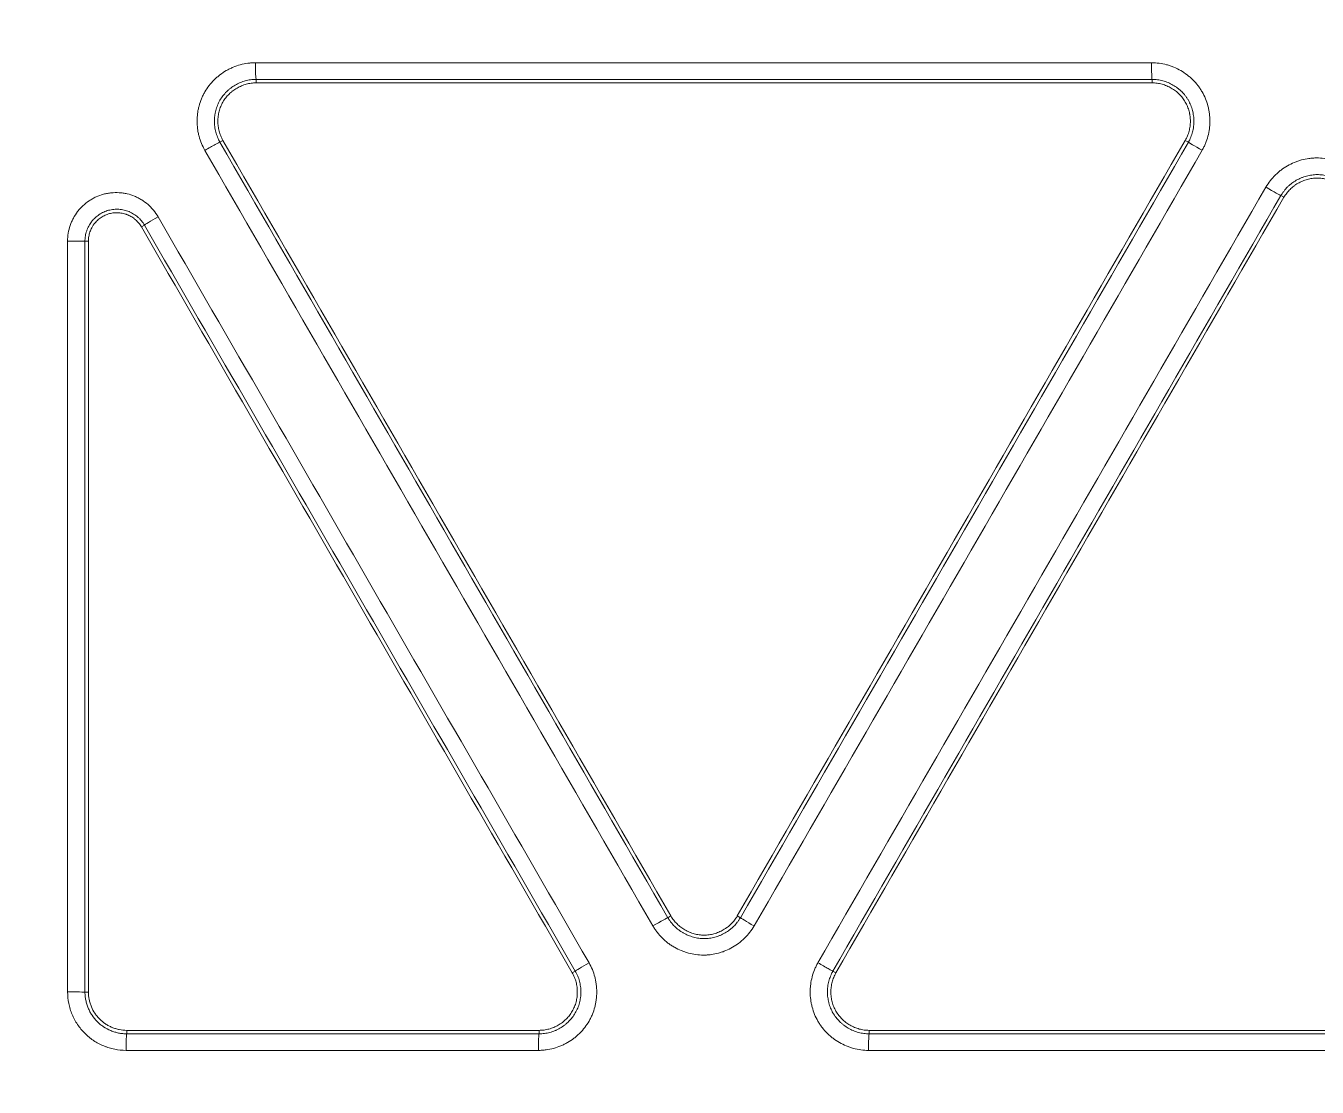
# Model space of a CAD drawing. Header units: inches. Extents: x 405346 to 489838, y -25612 to 14934.
# Drawn here: x 466997.43 to 467034.29, y 4412.35 to 4442.66 of the extents above; entities that cross this region are included whole.
import ezdxf

# ---------------------------------------------------------------- set-up
doc = ezdxf.new("R2010")
doc.units = ezdxf.units.IN
doc.header["$LTSCALE"] = 200
doc.header["$MEASUREMENT"] = 0
doc.layers.add('SS-EQ', color=2, linetype='Continuous', lineweight=20)

# ---------------------------------------------------------------- blocks, each defined once
blk = doc.blocks.new('4way무풍')
at = {"layer": 'SS-EQ'}
for p, q in [((-240.266, 119.706), (-240.266, 119.607)), ((-214.692, 119.607), (-214.691, 119.706)), ((-241.214, 117.965), (-241.3, 117.915)), ((-213.657, 117.915), (-213.744, 117.965)), ((-210.928, 116.34), (-211.014, 116.389)), ((-243.454, 115.544), (-243.541, 115.494)), ((-245.053, 115.089), (-245.152, 115.089)), ((-228.513, 95.767), (-228.427, 95.817)), ((-226.531, 95.817), (-226.444, 95.766)), ((-231.242, 94.191), (-231.155, 94.241)), ((-223.802, 94.241), (-223.716, 94.191)), ((-245.152, 93.644), (-245.053, 93.644)), ((-243.958, 92.55), (-243.958, 92.45)), ((-232.19, 92.45), (-232.19, 92.55)), ((-222.768, 92.55), (-222.768, 92.45))]:
    blk.add_line(p, q, dxfattribs=at)
for centre, major_axis, ratio, start_param, end_param in [((-240.265, 120.18), (0, 0.474), 0.043157, 1.566978, 3.10659), ((-214.691, 120.18), (0, 0.474), 0.035821, 1.565526, 3.106698), ((-241.71, 117.678), (0.41, 0.237), 0.025045, 0.034918, 1.606863), ((-213.247, 117.678), (0.41, -0.237), 0.013298, 3.176502, 4.678934), ((-211.424, 116.626), (-0.41, 0.237), 0.013056, 1.537653, 3.106683), ((-243.044, 115.78), (0.41, 0.237), 0.025188, 1.607387, 3.106675), ((-245.625, 115.089), (-0.474, 0), 0.003366, 3.176503, 4.757566), ((-228.922, 95.53), (0.41, 0.237), 0.023386, 0.034916, 1.604522), ((-226.034, 95.53), (-0.41, 0.237), 0.017024, 0.034912, 1.534319), ((-230.745, 94.478), (-0.41, -0.237), 0.023568, 4.746655, 6.248269), ((-224.211, 94.478), (0.41, -0.237), 0.016767, 4.676281, 6.248274), ((-245.625, 93.644), (-0.474, 0), 0.002655, 3.176439, 4.758452), ((-243.958, 91.976), (0, 0.474), 0.045557, 0.034943, 1.568125), ((-232.189, 91.976), (0, 0.474), 0.041962, 0.034937, 1.567673), ((-222.767, 91.976), (0, 0.474), 0.039364, 0.034934, 1.56729)]:
    blk.add_ellipse(centre, major_axis=major_axis, ratio=ratio, start_param=start_param, end_param=end_param, dxfattribs=at)
for points, knots in [([(-346.359, 0), (-346.359, 27.812), (-346.359, 55.623), (-346.359, 97.341), (-346.359, 111.247), (-346.359, 139.059), (-346.359, 152.964), (-346.359, 180.776), (-346.359, 194.682), (-346.359, 222.494), (-346.359, 236.4), (-346.358, 257.259), (-346.358, 264.212), (-346.359, 272.903), (-346.359, 274.641), (-346.359, 277.248), (-346.359, 278.117), (-346.358, 279.856), (-346.358, 280.725), (-346.358, 282.028), (-346.358, 282.463), (-346.358, 283.332), (-346.359, 283.767), (-346.359, 284.419), (-346.359, 284.636), (-346.359, 285.07), (-346.358, 285.288), (-346.355, 285.722), (-346.353, 285.939), (-346.345, 286.374), (-346.34, 286.591), (-346.322, 287.243), (-346.305, 287.677), (-346.262, 288.546), (-346.235, 288.98), (-346.174, 289.848), (-346.138, 290.283), (-346.078, 290.934), (-346.057, 291.151), (-346.012, 291.584), (-345.894, 292.666), (-345.748, 293.74), (-345.479, 295.449), (-345.327, 296.299), (-344.817, 298.834), (-344.407, 300.504), (-343.687, 302.982), (-343.172, 304.624), (-342.294, 307.059), (-341.638, 308.662), (-341.119, 309.858), (-340.941, 310.255), (-340.713, 310.75), (-340.668, 310.849), (-340.576, 311.047), (-340.437, 311.342), (-339.919, 312.422), (-339.029, 314.158), (-338.177, 315.659), (-336.854, 317.88), (-335.912, 319.32), (-334.41, 321.417), (-333.378, 322.795), (-331.741, 324.8), (-330.589, 326.095), (-329.702, 327.05), (-329.403, 327.366), (-329.023, 327.757), (-328.947, 327.835), (-328.795, 327.991), (-328.566, 328.224), (-327.719, 329.07), (-326.303, 330.411), (-324.35, 332.11), (-322.332, 333.721), (-320.944, 334.737), (-319.535, 335.723), (-318.819, 336.202), (-317.367, 337.129), (-315.893, 338.027), (-314.376, 338.866), (-313.222, 339.472), (-312.835, 339.671), (-312.249, 339.962), (-312.054, 340.059), (-311.662, 340.249), (-309.896, 341.094), (-308.103, 341.848), (-305.68, 342.749), (-304.055, 343.315), (-302.408, 343.812), (-299.923, 344.505), (-298.245, 344.898), (-295.697, 345.381), (-294.842, 345.525), (-293.766, 345.682), (-293.551, 345.712), (-293.119, 345.77), (-292.903, 345.798), (-292.254, 345.879), (-291.821, 345.928), (-290.523, 346.062), (-289.657, 346.132), (-288.357, 346.21), (-287.924, 346.231), (-287.057, 346.265), (-286.624, 346.277), (-285.974, 346.288), (-285.757, 346.29), (-285.323, 346.293), (-285.107, 346.293), (-284.673, 346.294), (-284.456, 346.293), (-284.023, 346.293), (-283.806, 346.293), (-283.155, 346.292), (-282.722, 346.292), (-281.855, 346.292), (-281.421, 346.292), (-280.12, 346.293), (-279.253, 346.293), (-277.519, 346.294), (-276.652, 346.294), (-274.05, 346.294), (-272.316, 346.294), (-267.113, 346.293), (-263.645, 346.293), (-256.707, 346.293), (-253.239, 346.293), (-242.833, 346.293), (-235.896, 346.294), (-222.022, 346.294), (-215.084, 346.294), (-194.273, 346.294), (-180.398, 346.294), (-152.65, 346.294), (-138.775, 346.294), (-111.027, 346.294), (-97.152, 346.294), (-69.403, 346.294), (-55.529, 346.294), (-34.718, 346.294), (-27.78, 346.294), (-13.906, 346.294), (-6.969, 346.294), (-0.032, 346.294)], [0, 0, 0, 0, 0.125, 0.125, 0.1875, 0.1875, 0.25, 0.25, 0.3125, 0.3125, 0.375, 0.375, 0.40625, 0.40625, 0.414063, 0.414063, 0.417969, 0.417969, 0.421875, 0.421875, 0.423828, 0.423828, 0.425781, 0.425781, 0.426758, 0.426758, 0.427734, 0.427734, 0.428711, 0.428711, 0.429688, 0.429688, 0.431641, 0.431641, 0.433594, 0.433594, 0.435547, 0.435547, 0.436523, 0.436523, 0.4375, 0.441406, 0.441406, 0.445313, 0.445313, 0.453125, 0.453125, 0.457031, 0.460938, 0.464844, 0.464844, 0.466797, 0.466797, 0.467285, 0.467285, 0.467773, 0.46875, 0.472656, 0.476563, 0.476563, 0.484375, 0.484375, 0.488281, 0.492188, 0.496094, 0.496094, 0.498047, 0.498047, 0.498535, 0.498535, 0.499023, 0.5, 0.503906, 0.507813, 0.511719, 0.515625, 0.515625, 0.519531, 0.519531, 0.523438, 0.527344, 0.527344, 0.529297, 0.529297, 0.530273, 0.530273, 0.53125, 0.539063, 0.539063, 0.542969, 0.546875, 0.546875, 0.554688, 0.554688, 0.558594, 0.558594, 0.55957, 0.55957, 0.560547, 0.560547, 0.5625, 0.5625, 0.566406, 0.566406, 0.568359, 0.568359, 0.570313, 0.570313, 0.571289, 0.571289, 0.572266, 0.572266, 0.573242, 0.573242, 0.574219, 0.574219, 0.576172, 0.576172, 0.578125, 0.578125, 0.582031, 0.582031, 0.585938, 0.585938, 0.59375, 0.59375, 0.609375, 0.609375, 0.625, 0.625, 0.65625, 0.65625, 0.6875, 0.6875, 0.75, 0.75, 0.8125, 0.8125, 0.875, 0.875, 0.9375, 0.9375, 0.96875, 0.96875, 1, 1, 1, 1]), ([(-0.032, 345.099), (-6.961, 345.099), (-13.891, 345.099), (-27.749, 345.099), (-34.679, 345.098), (-55.467, 345.098), (-69.326, 345.098), (-97.044, 345.097), (-110.903, 345.097), (-138.621, 345.096), (-152.479, 345.095), (-180.197, 345.093), (-194.056, 345.092), (-214.845, 345.089), (-221.774, 345.088), (-235.633, 345.086), (-242.562, 345.085), (-256.421, 345.082), (-263.351, 345.08), (-272.012, 345.079), (-273.745, 345.079), (-276.343, 345.078), (-277.21, 345.078), (-278.942, 345.077), (-279.808, 345.077), (-281.107, 345.076), (-281.54, 345.076), (-282.407, 345.076), (-282.84, 345.076), (-283.706, 345.075), (-284.139, 345.075), (-284.789, 345.074), (-285.005, 345.073), (-285.438, 345.071), (-285.655, 345.069), (-286.304, 345.059), (-286.737, 345.048), (-287.602, 345.017), (-288.034, 344.996), (-289.33, 344.921), (-290.194, 344.852), (-291.488, 344.721), (-291.92, 344.673), (-292.566, 344.593), (-292.782, 344.565), (-293.212, 344.507), (-294.286, 344.357), (-295.351, 344.179), (-297.891, 343.698), (-299.563, 343.307), (-302.038, 342.614), (-303.678, 342.117), (-305.297, 341.55), (-307.709, 340.648), (-309.296, 339.975), (-311.056, 339.137), (-311.349, 338.996), (-311.641, 338.852), (-311.836, 338.756), (-311.933, 338.707), (-312.418, 338.463), (-312.803, 338.264), (-313.95, 337.656), (-314.704, 337.235), (-316.19, 336.364), (-316.921, 335.913), (-318.363, 334.982), (-319.073, 334.501), (-320.472, 333.511), (-321.848, 332.49), (-323.849, 330.871), (-325.784, 329.163), (-327.03, 327.964), (-327.795, 327.195), (-327.947, 327.04), (-328.25, 326.729), (-328.401, 326.572), (-328.849, 326.101), (-329.144, 325.784), (-330.019, 324.826), (-331.153, 323.527), (-332.763, 321.515), (-333.776, 320.132), (-334.759, 318.728), (-335.235, 318.015), (-336.157, 316.57), (-336.603, 315.837), (-337.465, 314.349), (-338.296, 312.841), (-339.065, 311.29), (-339.481, 310.406), (-339.527, 310.307), (-339.618, 310.11), (-339.754, 309.814), (-340.065, 309.122), (-340.322, 308.526), (-340.821, 307.33), (-341.451, 305.726), (-342.288, 303.29), (-342.776, 301.647), (-343.454, 299.168), (-343.836, 297.496), (-344.302, 294.959), (-344.439, 294.108), (-344.619, 292.825), (-344.701, 292.181), (-344.786, 291.427), (-344.82, 291.103), (-344.842, 290.887), (-344.852, 290.779), (-344.946, 289.806), (-345.01, 288.941), (-345.078, 287.644), (-345.096, 287.211), (-345.116, 286.563), (-345.122, 286.346), (-345.13, 285.914), (-345.133, 285.698), (-345.138, 285.265), (-345.139, 285.049), (-345.14, 284.616), (-345.14, 284.4), (-345.141, 283.751), (-345.141, 283.319), (-345.141, 282.67), (-345.141, 282.453), (-345.141, 282.021), (-345.141, 281.805), (-345.142, 281.156), (-345.142, 280.723), (-345.142, 279.426), (-345.143, 278.561), (-345.144, 276.83), (-345.144, 275.965), (-345.145, 273.37), (-345.145, 271.64), (-345.146, 262.989), (-345.147, 256.068), (-345.152, 235.306), (-345.154, 221.464), (-345.157, 193.781), (-345.158, 179.94), (-345.16, 152.257), (-345.161, 138.415), (-345.162, 110.732), (-345.163, 69.207), (-345.164, 27.683), (-345.164, 0)], [0, 0, 0, 0, 0.03125, 0.03125, 0.0625, 0.0625, 0.125, 0.125, 0.1875, 0.1875, 0.25, 0.25, 0.3125, 0.3125, 0.34375, 0.34375, 0.375, 0.375, 0.40625, 0.40625, 0.414063, 0.414063, 0.417969, 0.417969, 0.421875, 0.421875, 0.423828, 0.423828, 0.425781, 0.425781, 0.427734, 0.427734, 0.428711, 0.428711, 0.429688, 0.429688, 0.431641, 0.431641, 0.433594, 0.433594, 0.4375, 0.4375, 0.439453, 0.439453, 0.44043, 0.44043, 0.441406, 0.445313, 0.445313, 0.453125, 0.453125, 0.457031, 0.460938, 0.460938, 0.46875, 0.46875, 0.469727, 0.470215, 0.470215, 0.470703, 0.470703, 0.472656, 0.472656, 0.476563, 0.476563, 0.480469, 0.480469, 0.484375, 0.484375, 0.488281, 0.492188, 0.496094, 0.5, 0.5, 0.500977, 0.500977, 0.501953, 0.501953, 0.503906, 0.503906, 0.507813, 0.511719, 0.515625, 0.515625, 0.519531, 0.519531, 0.523438, 0.523438, 0.527344, 0.53125, 0.53125, 0.531738, 0.531738, 0.532227, 0.533203, 0.535156, 0.535156, 0.539063, 0.542969, 0.546875, 0.546875, 0.554688, 0.554688, 0.558594, 0.558594, 0.560547, 0.561523, 0.562012, 0.562012, 0.5625, 0.5625, 0.566406, 0.566406, 0.568359, 0.568359, 0.569336, 0.569336, 0.570313, 0.570313, 0.571289, 0.571289, 0.572266, 0.572266, 0.574219, 0.574219, 0.575195, 0.575195, 0.576172, 0.576172, 0.578125, 0.578125, 0.582031, 0.582031, 0.585938, 0.585938, 0.59375, 0.59375, 0.625, 0.625, 0.6875, 0.6875, 0.75, 0.75, 0.8125, 0.8125, 0.875, 1, 1, 1, 1]), ([(-241.731, 117.68), (-241.767, 117.744), (-241.799, 117.809), (-241.854, 117.943), (-241.877, 118.012), (-241.905, 118.117), (-241.913, 118.153), (-241.924, 118.207), (-241.927, 118.225), (-241.933, 118.261), (-241.935, 118.279), (-241.947, 118.369), (-241.956, 118.514), (-241.947, 118.659), (-241.935, 118.75), (-241.933, 118.768), (-241.927, 118.804), (-241.924, 118.822), (-241.913, 118.876), (-241.905, 118.911), (-241.877, 119.016), (-241.854, 119.085), (-241.813, 119.185), (-241.798, 119.218), (-241.766, 119.284), (-241.749, 119.316), (-241.694, 119.411), (-241.613, 119.532), (-241.517, 119.64), (-241.452, 119.705), (-241.439, 119.717), (-241.412, 119.742), (-241.398, 119.754), (-241.357, 119.79), (-241.329, 119.813), (-241.242, 119.879), (-241.182, 119.92), (-241.088, 119.974), (-241.04, 120), (-240.99, 120.023), (-240.957, 120.038), (-240.94, 120.046), (-240.856, 120.081), (-240.719, 120.128), (-240.577, 120.157), (-240.469, 120.172), (-240.432, 120.176), (-240.359, 120.181), (-240.323, 120.182), (-240.286, 120.182)], [0, 0, 0, 0, 0.0625, 0.0625, 0.125, 0.125, 0.15625, 0.15625, 0.171875, 0.171875, 0.1875, 0.1875, 0.25, 0.3125, 0.3125, 0.328125, 0.328125, 0.34375, 0.34375, 0.375, 0.375, 0.4375, 0.4375, 0.46875, 0.46875, 0.5, 0.5, 0.5625, 0.625, 0.625, 0.640625, 0.640625, 0.65625, 0.65625, 0.6875, 0.6875, 0.75, 0.75, 0.78125, 0.796875, 0.796875, 0.8125, 0.8125, 0.875, 0.9375, 0.9375, 0.96875, 0.96875, 1, 1, 1, 1]), ([(-214.708, 120.182), (-214.634, 120.182), (-214.562, 120.177), (-214.418, 120.158), (-214.348, 120.144), (-214.242, 120.115), (-214.208, 120.105), (-214.156, 120.087), (-214.138, 120.08), (-214.104, 120.067), (-214.087, 120.061), (-214.003, 120.026), (-213.873, 119.961), (-213.752, 119.881), (-213.68, 119.826), (-213.665, 119.814), (-213.637, 119.791), (-213.595, 119.756), (-213.555, 119.719), (-213.478, 119.642), (-213.43, 119.588), (-213.363, 119.502), (-213.342, 119.473), (-213.301, 119.412), (-213.282, 119.381), (-213.227, 119.286), (-213.163, 119.156), (-213.117, 119.018), (-213.094, 118.93), (-213.09, 118.912), (-213.081, 118.877), (-213.078, 118.859), (-213.067, 118.805), (-213.061, 118.769), (-213.047, 118.661), (-213.043, 118.588), (-213.043, 118.48), (-213.044, 118.425), (-213.049, 118.371), (-213.052, 118.334), (-213.054, 118.316), (-213.066, 118.225), (-213.094, 118.083), (-213.139, 117.945), (-213.181, 117.844), (-213.195, 117.811), (-213.228, 117.745), (-213.245, 117.713), (-213.263, 117.681)], [0, 0, 0, 0, 0.0625, 0.0625, 0.125, 0.125, 0.15625, 0.15625, 0.171875, 0.171875, 0.1875, 0.1875, 0.25, 0.3125, 0.3125, 0.328125, 0.328125, 0.34375, 0.375, 0.375, 0.4375, 0.4375, 0.46875, 0.46875, 0.5, 0.5, 0.5625, 0.625, 0.625, 0.640625, 0.640625, 0.65625, 0.65625, 0.6875, 0.6875, 0.75, 0.75, 0.78125, 0.796875, 0.796875, 0.8125, 0.8125, 0.875, 0.9375, 0.9375, 0.96875, 0.96875, 1, 1, 1, 1]), ([(-240.266, 119.706), (-240.269, 119.706), (-240.273, 119.706), (-240.279, 119.706), (-240.289, 119.706), (-240.299, 119.706), (-240.319, 119.705), (-240.332, 119.705), (-240.371, 119.702), (-240.397, 119.699), (-240.474, 119.688), (-240.575, 119.667), (-240.674, 119.634), (-240.734, 119.608), (-240.746, 119.603), (-240.77, 119.592), (-240.805, 119.575), (-240.839, 119.557), (-240.907, 119.518), (-240.95, 119.489), (-241.012, 119.442), (-241.032, 119.426), (-241.072, 119.391), (-241.091, 119.374), (-241.146, 119.318), (-241.215, 119.241), (-241.273, 119.155), (-241.313, 119.087), (-241.325, 119.064), (-241.348, 119.017), (-241.359, 118.993), (-241.388, 118.921), (-241.404, 118.872), (-241.424, 118.797), (-241.433, 118.759), (-241.44, 118.72), (-241.444, 118.694), (-241.446, 118.681), (-241.454, 118.616), (-241.461, 118.512), (-241.454, 118.409), (-241.444, 118.331), (-241.44, 118.305), (-241.43, 118.254), (-241.424, 118.228), (-241.405, 118.153), (-241.388, 118.104), (-241.359, 118.032), (-241.343, 117.996), (-241.322, 117.956), (-241.311, 117.935), (-241.306, 117.927), (-241.303, 117.921), (-241.302, 117.918), (-241.3, 117.915)], [0, 0, 0, 0, 0.003906, 0.003906, 0.007813, 0.015625, 0.015625, 0.03125, 0.03125, 0.0625, 0.0625, 0.125, 0.1875, 0.1875, 0.203125, 0.203125, 0.21875, 0.25, 0.25, 0.3125, 0.3125, 0.34375, 0.34375, 0.375, 0.375, 0.4375, 0.5, 0.5, 0.53125, 0.53125, 0.5625, 0.5625, 0.625, 0.625, 0.65625, 0.671875, 0.671875, 0.6875, 0.6875, 0.75, 0.8125, 0.8125, 0.84375, 0.84375, 0.875, 0.875, 0.9375, 0.9375, 0.96875, 0.984375, 0.992188, 0.996094, 0.996094, 1, 1, 1, 1]), ([(-241.214, 117.965), (-241.238, 118.007), (-241.259, 118.05), (-241.295, 118.139), (-241.325, 118.229), (-241.343, 118.322), (-241.351, 118.382), (-241.352, 118.394), (-241.355, 118.418), (-241.358, 118.453), (-241.359, 118.489), (-241.359, 118.561), (-241.356, 118.608), (-241.346, 118.679), (-241.343, 118.703), (-241.333, 118.75), (-241.328, 118.773), (-241.31, 118.843), (-241.28, 118.933), (-241.238, 119.018), (-241.202, 119.081), (-241.189, 119.101), (-241.162, 119.141), (-241.148, 119.16), (-241.105, 119.216), (-241.073, 119.252), (-241.022, 119.302), (-240.996, 119.326), (-240.969, 119.349), (-240.95, 119.364), (-240.941, 119.372), (-240.893, 119.408), (-240.813, 119.461), (-240.728, 119.503), (-240.662, 119.531), (-240.64, 119.539), (-240.594, 119.555), (-240.571, 119.562), (-240.503, 119.581), (-240.456, 119.59), (-240.362, 119.603), (-240.314, 119.607), (-240.266, 119.607)], [0, 0, 0, 0, 0.0625, 0.0625, 0.125, 0.1875, 0.1875, 0.203125, 0.203125, 0.21875, 0.25, 0.25, 0.3125, 0.3125, 0.34375, 0.34375, 0.375, 0.375, 0.4375, 0.5, 0.5, 0.53125, 0.53125, 0.5625, 0.5625, 0.625, 0.625, 0.65625, 0.671875, 0.671875, 0.6875, 0.6875, 0.75, 0.8125, 0.8125, 0.84375, 0.84375, 0.875, 0.875, 0.9375, 0.9375, 1, 1, 1, 1]), ([(-214.692, 119.607), (-214.643, 119.607), (-214.595, 119.603), (-214.501, 119.59), (-214.408, 119.571), (-214.318, 119.54), (-214.251, 119.512), (-214.23, 119.502), (-214.187, 119.481), (-214.166, 119.47), (-214.104, 119.434), (-214.064, 119.408), (-214.008, 119.365), (-213.989, 119.35), (-213.953, 119.318), (-213.935, 119.302), (-213.884, 119.251), (-213.821, 119.18), (-213.768, 119.101), (-213.732, 119.039), (-213.721, 119.018), (-213.7, 118.975), (-213.69, 118.953), (-213.663, 118.887), (-213.648, 118.842), (-213.63, 118.773), (-213.622, 118.738), (-213.616, 118.703), (-213.612, 118.679), (-213.61, 118.667), (-213.603, 118.607), (-213.597, 118.512), (-213.603, 118.417), (-213.612, 118.346), (-213.615, 118.322), (-213.625, 118.275), (-213.63, 118.252), (-213.648, 118.183), (-213.663, 118.138), (-213.699, 118.05), (-213.72, 118.007), (-213.744, 117.965)], [0, 0, 0, 0, 0.0625, 0.0625, 0.125, 0.1875, 0.1875, 0.21875, 0.21875, 0.25, 0.25, 0.3125, 0.3125, 0.34375, 0.34375, 0.375, 0.375, 0.4375, 0.5, 0.5, 0.53125, 0.53125, 0.5625, 0.5625, 0.625, 0.625, 0.65625, 0.671875, 0.671875, 0.6875, 0.6875, 0.75, 0.8125, 0.8125, 0.84375, 0.84375, 0.875, 0.875, 0.9375, 0.9375, 1, 1, 1, 1]), ([(-213.657, 117.915), (-213.655, 117.918), (-213.653, 117.921), (-213.65, 117.926), (-213.645, 117.935), (-213.641, 117.944), (-213.631, 117.961), (-213.625, 117.973), (-213.608, 118.008), (-213.597, 118.032), (-213.568, 118.104), (-213.535, 118.203), (-213.516, 118.305), (-213.507, 118.37), (-213.506, 118.383), (-213.504, 118.409), (-213.502, 118.422), (-213.5, 118.461), (-213.499, 118.487), (-213.499, 118.565), (-213.503, 118.617), (-213.513, 118.694), (-213.517, 118.72), (-213.527, 118.772), (-213.533, 118.797), (-213.552, 118.873), (-213.569, 118.922), (-213.608, 119.018), (-213.631, 119.065), (-213.67, 119.133), (-213.684, 119.155), (-213.713, 119.198), (-213.729, 119.219), (-213.776, 119.281), (-213.811, 119.32), (-213.866, 119.374), (-213.895, 119.401), (-213.925, 119.426), (-213.945, 119.443), (-213.955, 119.451), (-214.008, 119.49), (-214.094, 119.548), (-214.187, 119.594), (-214.259, 119.624), (-214.284, 119.633), (-214.333, 119.65), (-214.358, 119.658), (-214.434, 119.679), (-214.484, 119.689), (-214.561, 119.699), (-214.6, 119.703), (-214.646, 119.706), (-214.668, 119.706), (-214.678, 119.706), (-214.685, 119.706), (-214.688, 119.706), (-214.691, 119.706)], [0, 0, 0, 0, 0.003906, 0.003906, 0.007812, 0.015625, 0.015625, 0.03125, 0.03125, 0.0625, 0.0625, 0.125, 0.1875, 0.1875, 0.203125, 0.203125, 0.21875, 0.21875, 0.25, 0.25, 0.3125, 0.3125, 0.34375, 0.34375, 0.375, 0.375, 0.4375, 0.4375, 0.5, 0.5, 0.53125, 0.53125, 0.5625, 0.5625, 0.625, 0.625, 0.65625, 0.671875, 0.671875, 0.6875, 0.6875, 0.75, 0.8125, 0.8125, 0.84375, 0.84375, 0.875, 0.875, 0.9375, 0.9375, 0.96875, 0.984375, 0.992188, 0.996094, 0.996094, 1, 1, 1, 1]), ([(-226.531, 95.817), (-224.4, 99.508), (-222.269, 103.199), (-218.006, 110.582), (-215.875, 114.274), (-213.744, 117.965)], [0, 0, 0, 0, 0.5, 0.5, 1, 1, 1, 1]), ([(-226.444, 95.766), (-224.313, 99.458), (-222.182, 103.149), (-217.919, 110.532), (-215.788, 114.223), (-213.657, 117.915)], [0, 0, 0, 0, 0.5, 0.5, 1, 1, 1, 1]), ([(-213.263, 117.681), (-215.395, 113.989), (-217.527, 110.298), (-221.79, 102.914), (-223.921, 99.223), (-226.053, 95.532)], [0, 0, 0, 0, 0.5, 0.5, 1, 1, 1, 1]), ([(-211.441, 116.629), (-211.404, 116.692), (-211.364, 116.753), (-211.275, 116.867), (-211.227, 116.922), (-211.15, 116.998), (-211.123, 117.023), (-211.082, 117.059), (-211.067, 117.071), (-211.039, 117.094), (-211.025, 117.106), (-210.952, 117.161), (-210.832, 117.241), (-210.702, 117.306), (-210.617, 117.341), (-210.6, 117.348), (-210.566, 117.361), (-210.549, 117.367), (-210.497, 117.385), (-210.462, 117.395), (-210.357, 117.424), (-210.287, 117.438), (-210.179, 117.453), (-210.143, 117.456), (-210.07, 117.461), (-210.033, 117.463), (-209.923, 117.463), (-209.779, 117.453), (-209.637, 117.424), (-209.549, 117.4), (-209.531, 117.395), (-209.496, 117.384), (-209.479, 117.379), (-209.427, 117.361), (-209.393, 117.348), (-209.292, 117.306), (-209.227, 117.274), (-209.133, 117.219), (-209.087, 117.191), (-209.042, 117.16), (-209.012, 117.138), (-208.997, 117.128), (-208.924, 117.072), (-208.815, 116.977), (-208.719, 116.868), (-208.652, 116.782), (-208.631, 116.753), (-208.59, 116.692), (-208.57, 116.661), (-208.552, 116.629)], [0, 0, 0, 0, 0.0625, 0.0625, 0.125, 0.125, 0.15625, 0.15625, 0.171875, 0.171875, 0.1875, 0.1875, 0.25, 0.3125, 0.3125, 0.328125, 0.328125, 0.34375, 0.34375, 0.375, 0.375, 0.4375, 0.4375, 0.46875, 0.46875, 0.5, 0.5, 0.5625, 0.625, 0.625, 0.640625, 0.640625, 0.65625, 0.65625, 0.6875, 0.6875, 0.75, 0.75, 0.78125, 0.796875, 0.796875, 0.8125, 0.8125, 0.875, 0.9375, 0.9375, 0.96875, 0.96875, 1, 1, 1, 1]), ([(-208.946, 116.39), (-208.947, 116.393), (-208.949, 116.395), (-208.952, 116.401), (-208.958, 116.41), (-208.963, 116.418), (-208.973, 116.435), (-208.98, 116.446), (-209.002, 116.478), (-209.018, 116.499), (-209.066, 116.561), (-209.134, 116.638), (-209.213, 116.707), (-209.265, 116.746), (-209.276, 116.754), (-209.297, 116.769), (-209.329, 116.791), (-209.363, 116.812), (-209.43, 116.851), (-209.476, 116.874), (-209.548, 116.904), (-209.573, 116.913), (-209.622, 116.93), (-209.647, 116.938), (-209.723, 116.959), (-209.774, 116.969), (-209.876, 116.983), (-209.928, 116.987), (-210.006, 116.986), (-210.033, 116.986), (-210.085, 116.982), (-210.111, 116.979), (-210.188, 116.969), (-210.238, 116.958), (-210.313, 116.938), (-210.351, 116.926), (-210.388, 116.913), (-210.412, 116.904), (-210.424, 116.899), (-210.485, 116.873), (-210.578, 116.827), (-210.664, 116.77), (-210.726, 116.722), (-210.747, 116.706), (-210.786, 116.671), (-210.805, 116.654), (-210.861, 116.599), (-210.895, 116.56), (-210.943, 116.498), (-210.966, 116.467), (-210.991, 116.429), (-211.003, 116.409), (-211.008, 116.401), (-211.011, 116.395), (-211.013, 116.392), (-211.014, 116.389)], [0, 0, 0, 0, 0.003906, 0.003906, 0.007813, 0.015625, 0.015625, 0.03125, 0.03125, 0.0625, 0.0625, 0.125, 0.1875, 0.1875, 0.203125, 0.203125, 0.21875, 0.25, 0.25, 0.3125, 0.3125, 0.34375, 0.34375, 0.375, 0.375, 0.4375, 0.4375, 0.5, 0.5, 0.53125, 0.53125, 0.5625, 0.5625, 0.625, 0.625, 0.65625, 0.671875, 0.671875, 0.6875, 0.6875, 0.75, 0.8125, 0.8125, 0.84375, 0.84375, 0.875, 0.875, 0.9375, 0.9375, 0.96875, 0.984375, 0.992187, 0.996094, 0.996094, 1, 1, 1, 1]), ([(-210.928, 116.34), (-210.904, 116.381), (-210.877, 116.421), (-210.819, 116.497), (-210.756, 116.568), (-210.684, 116.63), (-210.636, 116.667), (-210.626, 116.674), (-210.607, 116.688), (-210.577, 116.708), (-210.547, 116.727), (-210.485, 116.762), (-210.442, 116.784), (-210.376, 116.811), (-210.354, 116.82), (-210.309, 116.835), (-210.286, 116.842), (-210.216, 116.861), (-210.123, 116.88), (-210.028, 116.887), (-209.956, 116.887), (-209.932, 116.886), (-209.885, 116.883), (-209.861, 116.88), (-209.79, 116.87), (-209.744, 116.861), (-209.675, 116.842), (-209.641, 116.831), (-209.607, 116.819), (-209.585, 116.811), (-209.574, 116.806), (-209.518, 116.783), (-209.433, 116.741), (-209.354, 116.688), (-209.297, 116.645), (-209.278, 116.629), (-209.242, 116.598), (-209.224, 116.582), (-209.173, 116.531), (-209.142, 116.496), (-209.084, 116.421), (-209.057, 116.381), (-209.033, 116.34)], [0, 0, 0, 0, 0.0625, 0.0625, 0.125, 0.1875, 0.1875, 0.203125, 0.203125, 0.21875, 0.25, 0.25, 0.3125, 0.3125, 0.34375, 0.34375, 0.375, 0.375, 0.4375, 0.5, 0.5, 0.53125, 0.53125, 0.5625, 0.5625, 0.625, 0.625, 0.65625, 0.671875, 0.671875, 0.6875, 0.6875, 0.75, 0.8125, 0.8125, 0.84375, 0.84375, 0.875, 0.875, 0.9375, 0.9375, 1, 1, 1, 1]), ([(-224.23, 94.479), (-222.099, 98.171), (-219.967, 101.862), (-215.704, 109.245), (-213.573, 112.937), (-211.441, 116.629)], [0, 0, 0, 0, 0.5, 0.5, 1, 1, 1, 1]), ([(-245.647, 115.09), (-245.647, 115.167), (-245.64, 115.242), (-245.616, 115.39), (-245.597, 115.463), (-245.567, 115.553), (-245.56, 115.571), (-245.547, 115.606), (-245.54, 115.624), (-245.517, 115.676), (-245.501, 115.709), (-245.448, 115.809), (-245.407, 115.872), (-245.349, 115.947), (-245.337, 115.962), (-245.313, 115.991), (-245.301, 116.006), (-245.263, 116.048), (-245.236, 116.074), (-245.154, 116.151), (-245.095, 116.198), (-245.016, 116.251), (-245, 116.261), (-244.968, 116.281), (-244.951, 116.29), (-244.902, 116.318), (-244.868, 116.335), (-244.766, 116.381), (-244.695, 116.407), (-244.585, 116.436), (-244.548, 116.445), (-244.474, 116.458), (-244.436, 116.463), (-244.324, 116.474), (-244.249, 116.476), (-244.155, 116.47), (-244.136, 116.468), (-244.098, 116.464), (-244.079, 116.462), (-244.023, 116.453), (-243.986, 116.446), (-243.876, 116.421), (-243.805, 116.398), (-243.718, 116.362), (-243.7, 116.354), (-243.666, 116.338), (-243.649, 116.33), (-243.598, 116.304), (-243.565, 116.285), (-243.469, 116.226), (-243.409, 116.181), (-243.338, 116.119), (-243.324, 116.106), (-243.297, 116.08), (-243.283, 116.067), (-243.243, 116.026), (-243.218, 115.998), (-243.146, 115.91), (-243.103, 115.848), (-243.065, 115.782)], [0, 0, 0, 0, 0.0625, 0.0625, 0.125, 0.125, 0.140625, 0.140625, 0.15625, 0.15625, 0.1875, 0.1875, 0.25, 0.25, 0.265625, 0.265625, 0.28125, 0.28125, 0.3125, 0.3125, 0.375, 0.375, 0.390625, 0.390625, 0.40625, 0.40625, 0.4375, 0.4375, 0.5, 0.5, 0.53125, 0.53125, 0.5625, 0.5625, 0.625, 0.625, 0.640625, 0.640625, 0.65625, 0.65625, 0.6875, 0.6875, 0.75, 0.75, 0.765625, 0.765625, 0.78125, 0.78125, 0.8125, 0.8125, 0.875, 0.875, 0.890625, 0.890625, 0.90625, 0.90625, 0.9375, 0.9375, 1, 1, 1, 1]), ([(-211.014, 116.389), (-213.145, 112.698), (-215.277, 109.006), (-219.539, 101.623), (-221.67, 97.932), (-223.802, 94.241)], [0, 0, 0, 0, 0.5, 0.5, 1, 1, 1, 1]), ([(-210.928, 116.34), (-213.06, 112.648), (-215.191, 108.957), (-219.453, 101.574), (-221.585, 97.882), (-223.716, 94.191)], [0, 0, 0, 0, 0.5, 0.5, 1, 1, 1, 1]), ([(-243.454, 115.544), (-243.456, 115.547), (-243.457, 115.549), (-243.46, 115.555), (-243.465, 115.563), (-243.477, 115.581), (-243.487, 115.597), (-243.508, 115.628), (-243.538, 115.667), (-243.572, 115.704), (-243.606, 115.74), (-243.625, 115.757), (-243.681, 115.806), (-243.72, 115.836), (-243.783, 115.875), (-243.805, 115.887), (-243.838, 115.904), (-243.849, 115.91), (-243.872, 115.92), (-243.883, 115.925), (-243.941, 115.949), (-243.988, 115.964), (-244.06, 115.98), (-244.084, 115.985), (-244.133, 115.992), (-244.158, 115.995), (-244.233, 116), (-244.282, 115.999), (-244.356, 115.992), (-244.38, 115.988), (-244.429, 115.979), (-244.454, 115.974), (-244.526, 115.955), (-244.572, 115.938), (-244.64, 115.907), (-244.673, 115.891), (-244.705, 115.872), (-244.726, 115.859), (-244.737, 115.852), (-244.789, 115.817), (-244.827, 115.787), (-244.882, 115.736), (-244.908, 115.71), (-244.932, 115.682), (-244.948, 115.662), (-244.956, 115.653), (-244.994, 115.603), (-245.021, 115.561), (-245.056, 115.496), (-245.072, 115.463), (-245.086, 115.428), (-245.095, 115.405), (-245.099, 115.393), (-245.119, 115.334), (-245.131, 115.286), (-245.144, 115.213), (-245.148, 115.176), (-245.151, 115.132), (-245.152, 115.111), (-245.152, 115.101), (-245.152, 115.095), (-245.152, 115.092), (-245.152, 115.089)], [0, 0, 0, 0, 0.003906, 0.003906, 0.007812, 0.015625, 0.03125, 0.03125, 0.0625, 0.09375, 0.09375, 0.125, 0.125, 0.1875, 0.1875, 0.21875, 0.21875, 0.234375, 0.234375, 0.25, 0.25, 0.3125, 0.3125, 0.34375, 0.34375, 0.375, 0.375, 0.4375, 0.4375, 0.46875, 0.46875, 0.5, 0.5, 0.5625, 0.5625, 0.59375, 0.609375, 0.609375, 0.625, 0.625, 0.6875, 0.6875, 0.71875, 0.734375, 0.734375, 0.75, 0.75, 0.8125, 0.8125, 0.84375, 0.859375, 0.859375, 0.875, 0.875, 0.9375, 0.9375, 0.96875, 0.984375, 0.992187, 0.996094, 0.996094, 1, 1, 1, 1]), ([(-245.053, 115.089), (-245.053, 115.133), (-245.049, 115.178), (-245.038, 115.243), (-245.034, 115.265), (-245.023, 115.308), (-245.016, 115.329), (-244.995, 115.392), (-244.977, 115.432), (-244.946, 115.491), (-244.935, 115.51), (-244.917, 115.538), (-244.911, 115.547), (-244.898, 115.565), (-244.891, 115.574), (-244.858, 115.618), (-244.828, 115.65), (-244.78, 115.695), (-244.763, 115.71), (-244.728, 115.737), (-244.71, 115.75), (-244.655, 115.787), (-244.616, 115.809), (-244.556, 115.836), (-244.536, 115.844), (-244.494, 115.859), (-244.473, 115.866), (-244.409, 115.883), (-244.365, 115.891), (-244.3, 115.897), (-244.278, 115.898), (-244.234, 115.899), (-244.211, 115.898), (-244.145, 115.894), (-244.101, 115.887), (-244.037, 115.873), (-244.005, 115.864), (-243.974, 115.853), (-243.953, 115.845), (-243.943, 115.841), (-243.891, 115.82), (-243.852, 115.8), (-243.796, 115.765), (-243.769, 115.746), (-243.743, 115.726), (-243.726, 115.712), (-243.717, 115.705), (-243.675, 115.668), (-243.614, 115.605), (-243.564, 115.532), (-243.541, 115.494)], [0, 0, 0, 0, 0.0625, 0.0625, 0.09375, 0.09375, 0.125, 0.125, 0.1875, 0.1875, 0.21875, 0.21875, 0.234375, 0.234375, 0.25, 0.25, 0.3125, 0.3125, 0.34375, 0.34375, 0.375, 0.375, 0.4375, 0.4375, 0.46875, 0.46875, 0.5, 0.5, 0.5625, 0.5625, 0.59375, 0.59375, 0.625, 0.625, 0.6875, 0.6875, 0.71875, 0.734375, 0.734375, 0.75, 0.75, 0.8125, 0.8125, 0.84375, 0.859375, 0.859375, 0.875, 0.875, 0.9375, 1, 1, 1, 1]), ([(-245.647, 93.645), (-245.647, 97.219), (-245.647, 100.794), (-245.647, 107.942), (-245.647, 111.516), (-245.647, 115.09)], [0, 0, 0, 0, 0.5, 0.5, 1, 1, 1, 1]), ([(-245.152, 115.089), (-245.152, 111.515), (-245.152, 107.941), (-245.152, 100.792), (-245.152, 97.218), (-245.152, 93.644)], [0, 0, 0, 0, 0.5, 0.5, 1, 1, 1, 1]), ([(-245.053, 93.644), (-245.053, 97.218), (-245.053, 100.792), (-245.053, 107.941), (-245.053, 111.515), (-245.053, 115.089)], [0, 0, 0, 0, 0.5, 0.5, 1, 1, 1, 1]), ([(-226.053, 95.532), (-226.09, 95.468), (-226.13, 95.408), (-226.219, 95.293), (-226.267, 95.239), (-226.344, 95.162), (-226.371, 95.137), (-226.412, 95.101), (-226.426, 95.089), (-226.455, 95.066), (-226.469, 95.055), (-226.541, 94.999), (-226.662, 94.919), (-226.792, 94.855), (-226.877, 94.819), (-226.894, 94.813), (-226.928, 94.8), (-226.945, 94.793), (-226.997, 94.776), (-227.031, 94.765), (-227.136, 94.737), (-227.207, 94.722), (-227.315, 94.708), (-227.351, 94.704), (-227.424, 94.699), (-227.461, 94.698), (-227.57, 94.698), (-227.715, 94.708), (-227.857, 94.736), (-227.945, 94.76), (-227.962, 94.765), (-227.997, 94.776), (-228.015, 94.782), (-228.067, 94.8), (-228.101, 94.813), (-228.201, 94.854), (-228.266, 94.887), (-228.36, 94.941), (-228.407, 94.97), (-228.452, 95.001), (-228.482, 95.022), (-228.497, 95.033), (-228.569, 95.088), (-228.679, 95.184), (-228.775, 95.292), (-228.842, 95.378), (-228.863, 95.408), (-228.904, 95.469), (-228.923, 95.5), (-228.942, 95.532)], [0, 0, 0, 0, 0.0625, 0.0625, 0.125, 0.125, 0.15625, 0.15625, 0.171875, 0.171875, 0.1875, 0.1875, 0.25, 0.3125, 0.3125, 0.328125, 0.328125, 0.34375, 0.34375, 0.375, 0.375, 0.4375, 0.4375, 0.46875, 0.46875, 0.5, 0.5, 0.5625, 0.625, 0.625, 0.640625, 0.640625, 0.65625, 0.65625, 0.6875, 0.6875, 0.75, 0.75, 0.78125, 0.796875, 0.796875, 0.8125, 0.8125, 0.875, 0.9375, 0.9375, 0.96875, 0.96875, 1, 1, 1, 1]), ([(-228.513, 95.767), (-228.511, 95.764), (-228.509, 95.761), (-228.506, 95.756), (-228.501, 95.747), (-228.496, 95.739), (-228.485, 95.722), (-228.478, 95.711), (-228.456, 95.678), (-228.441, 95.657), (-228.393, 95.595), (-228.324, 95.518), (-228.246, 95.45), (-228.193, 95.41), (-228.183, 95.402), (-228.161, 95.387), (-228.129, 95.365), (-228.096, 95.345), (-228.029, 95.306), (-227.982, 95.283), (-227.91, 95.253), (-227.886, 95.243), (-227.836, 95.226), (-227.811, 95.218), (-227.736, 95.198), (-227.685, 95.187), (-227.582, 95.173), (-227.531, 95.17), (-227.452, 95.17), (-227.426, 95.17), (-227.374, 95.174), (-227.348, 95.177), (-227.271, 95.187), (-227.22, 95.198), (-227.145, 95.218), (-227.108, 95.23), (-227.071, 95.243), (-227.047, 95.252), (-227.034, 95.257), (-226.974, 95.282), (-226.881, 95.329), (-226.794, 95.386), (-226.732, 95.433), (-226.712, 95.45), (-226.672, 95.484), (-226.653, 95.502), (-226.597, 95.557), (-226.563, 95.596), (-226.515, 95.657), (-226.493, 95.689), (-226.468, 95.727), (-226.456, 95.747), (-226.451, 95.755), (-226.447, 95.761), (-226.446, 95.764), (-226.444, 95.766)], [0, 0, 0, 0, 0.003906, 0.003906, 0.007813, 0.015625, 0.015625, 0.03125, 0.03125, 0.0625, 0.0625, 0.125, 0.1875, 0.1875, 0.203125, 0.203125, 0.21875, 0.25, 0.25, 0.3125, 0.3125, 0.34375, 0.34375, 0.375, 0.375, 0.4375, 0.4375, 0.5, 0.5, 0.53125, 0.53125, 0.5625, 0.5625, 0.625, 0.625, 0.65625, 0.671875, 0.671875, 0.6875, 0.6875, 0.75, 0.8125, 0.8125, 0.84375, 0.84375, 0.875, 0.875, 0.9375, 0.9375, 0.96875, 0.984375, 0.992188, 0.996094, 0.996094, 1, 1, 1, 1]), ([(-226.531, 95.817), (-226.555, 95.775), (-226.582, 95.735), (-226.641, 95.659), (-226.704, 95.589), (-226.776, 95.526), (-226.824, 95.49), (-226.833, 95.483), (-226.853, 95.469), (-226.882, 95.448), (-226.913, 95.429), (-226.975, 95.394), (-227.017, 95.373), (-227.083, 95.345), (-227.105, 95.337), (-227.151, 95.321), (-227.174, 95.314), (-227.243, 95.295), (-227.336, 95.276), (-227.431, 95.269), (-227.503, 95.269), (-227.527, 95.27), (-227.575, 95.274), (-227.599, 95.276), (-227.669, 95.286), (-227.716, 95.295), (-227.784, 95.314), (-227.818, 95.325), (-227.852, 95.337), (-227.875, 95.346), (-227.886, 95.35), (-227.941, 95.373), (-228.027, 95.416), (-228.106, 95.468), (-228.163, 95.512), (-228.181, 95.527), (-228.218, 95.558), (-228.235, 95.575), (-228.286, 95.625), (-228.318, 95.66), (-228.376, 95.735), (-228.403, 95.775), (-228.427, 95.817)], [0, 0, 0, 0, 0.0625, 0.0625, 0.125, 0.1875, 0.1875, 0.203125, 0.203125, 0.21875, 0.25, 0.25, 0.3125, 0.3125, 0.34375, 0.34375, 0.375, 0.375, 0.4375, 0.5, 0.5, 0.53125, 0.53125, 0.5625, 0.5625, 0.625, 0.625, 0.65625, 0.671875, 0.671875, 0.6875, 0.6875, 0.75, 0.8125, 0.8125, 0.84375, 0.84375, 0.875, 0.875, 0.9375, 0.9375, 1, 1, 1, 1]), ([(-230.764, 94.479), (-230.728, 94.416), (-230.696, 94.35), (-230.641, 94.216), (-230.618, 94.148), (-230.59, 94.042), (-230.582, 94.007), (-230.571, 93.953), (-230.568, 93.935), (-230.562, 93.899), (-230.559, 93.881), (-230.548, 93.79), (-230.539, 93.646), (-230.548, 93.501), (-230.56, 93.41), (-230.562, 93.392), (-230.568, 93.356), (-230.571, 93.338), (-230.582, 93.284), (-230.59, 93.249), (-230.618, 93.143), (-230.641, 93.075), (-230.682, 92.974), (-230.697, 92.941), (-230.729, 92.875), (-230.746, 92.843), (-230.801, 92.748), (-230.882, 92.628), (-230.978, 92.519), (-231.043, 92.455), (-231.056, 92.442), (-231.083, 92.417), (-231.097, 92.405), (-231.138, 92.369), (-231.166, 92.346), (-231.253, 92.28), (-231.313, 92.24), (-231.407, 92.185), (-231.455, 92.16), (-231.505, 92.136), (-231.538, 92.121), (-231.555, 92.114), (-231.639, 92.078), (-231.776, 92.031), (-231.918, 92.002), (-232.026, 91.988), (-232.062, 91.984), (-232.136, 91.979), (-232.172, 91.978), (-232.209, 91.978)], [0, 0, 0, 0, 0.0625, 0.0625, 0.125, 0.125, 0.15625, 0.15625, 0.171875, 0.171875, 0.1875, 0.1875, 0.25, 0.3125, 0.3125, 0.328125, 0.328125, 0.34375, 0.34375, 0.375, 0.375, 0.4375, 0.4375, 0.46875, 0.46875, 0.5, 0.5, 0.5625, 0.625, 0.625, 0.640625, 0.640625, 0.65625, 0.65625, 0.6875, 0.6875, 0.75, 0.75, 0.78125, 0.796875, 0.796875, 0.8125, 0.8125, 0.875, 0.9375, 0.9375, 0.96875, 0.96875, 1, 1, 1, 1]), ([(-222.786, 91.978), (-222.859, 91.978), (-222.932, 91.983), (-223.075, 92.002), (-223.146, 92.016), (-223.251, 92.045), (-223.286, 92.056), (-223.338, 92.074), (-223.355, 92.08), (-223.389, 92.093), (-223.406, 92.099), (-223.49, 92.135), (-223.62, 92.199), (-223.741, 92.279), (-223.814, 92.335), (-223.828, 92.346), (-223.857, 92.369), (-223.899, 92.404), (-223.938, 92.441), (-224.016, 92.518), (-224.064, 92.572), (-224.13, 92.658), (-224.151, 92.688), (-224.192, 92.748), (-224.212, 92.779), (-224.267, 92.874), (-224.33, 93.005), (-224.376, 93.142), (-224.4, 93.23), (-224.404, 93.248), (-224.412, 93.284), (-224.416, 93.302), (-224.427, 93.355), (-224.432, 93.391), (-224.446, 93.499), (-224.451, 93.572), (-224.451, 93.681), (-224.449, 93.735), (-224.445, 93.79), (-224.442, 93.826), (-224.44, 93.844), (-224.428, 93.935), (-224.4, 94.078), (-224.354, 94.215), (-224.313, 94.316), (-224.298, 94.349), (-224.266, 94.415), (-224.249, 94.448), (-224.23, 94.479)], [0, 0, 0, 0, 0.0625, 0.0625, 0.125, 0.125, 0.15625, 0.15625, 0.171875, 0.171875, 0.1875, 0.1875, 0.25, 0.3125, 0.3125, 0.328125, 0.328125, 0.34375, 0.375, 0.375, 0.4375, 0.4375, 0.46875, 0.46875, 0.5, 0.5, 0.5625, 0.625, 0.625, 0.640625, 0.640625, 0.65625, 0.65625, 0.6875, 0.6875, 0.75, 0.75, 0.78125, 0.796875, 0.796875, 0.8125, 0.8125, 0.875, 0.9375, 0.9375, 0.96875, 0.96875, 1, 1, 1, 1]), ([(-232.19, 92.45), (-232.187, 92.45), (-232.183, 92.45), (-232.177, 92.45), (-232.167, 92.45), (-232.157, 92.45), (-232.137, 92.451), (-232.124, 92.451), (-232.085, 92.454), (-232.059, 92.457), (-231.982, 92.467), (-231.88, 92.488), (-231.782, 92.522), (-231.722, 92.547), (-231.71, 92.553), (-231.686, 92.564), (-231.65, 92.58), (-231.616, 92.599), (-231.549, 92.638), (-231.505, 92.666), (-231.443, 92.714), (-231.423, 92.73), (-231.383, 92.764), (-231.364, 92.782), (-231.308, 92.837), (-231.274, 92.876), (-231.21, 92.958), (-231.181, 93.001), (-231.142, 93.069), (-231.13, 93.092), (-231.107, 93.139), (-231.096, 93.163), (-231.067, 93.235), (-231.05, 93.284), (-231.03, 93.36), (-231.022, 93.398), (-231.015, 93.436), (-231.011, 93.462), (-231.009, 93.475), (-231, 93.54), (-230.994, 93.644), (-231, 93.748), (-231.01, 93.825), (-231.015, 93.851), (-231.025, 93.903), (-231.03, 93.928), (-231.05, 94.004), (-231.067, 94.053), (-231.096, 94.125), (-231.112, 94.161), (-231.133, 94.201), (-231.144, 94.221), (-231.149, 94.23), (-231.152, 94.236), (-231.153, 94.239), (-231.155, 94.241)], [0, 0, 0, 0, 0.003906, 0.003906, 0.007812, 0.015625, 0.015625, 0.03125, 0.03125, 0.0625, 0.0625, 0.125, 0.1875, 0.1875, 0.203125, 0.203125, 0.21875, 0.25, 0.25, 0.3125, 0.3125, 0.34375, 0.34375, 0.375, 0.375, 0.4375, 0.4375, 0.5, 0.5, 0.53125, 0.53125, 0.5625, 0.5625, 0.625, 0.625, 0.65625, 0.671875, 0.671875, 0.6875, 0.6875, 0.75, 0.8125, 0.8125, 0.84375, 0.84375, 0.875, 0.875, 0.9375, 0.9375, 0.96875, 0.984375, 0.992187, 0.996094, 0.996094, 1, 1, 1, 1]), ([(-231.242, 94.191), (-231.218, 94.149), (-231.197, 94.106), (-231.161, 94.018), (-231.131, 93.928), (-231.113, 93.834), (-231.105, 93.775), (-231.104, 93.763), (-231.102, 93.739), (-231.099, 93.703), (-231.098, 93.667), (-231.098, 93.596), (-231.101, 93.548), (-231.11, 93.477), (-231.114, 93.454), (-231.123, 93.407), (-231.128, 93.383), (-231.146, 93.314), (-231.177, 93.223), (-231.218, 93.138), (-231.254, 93.076), (-231.267, 93.055), (-231.294, 93.016), (-231.308, 92.996), (-231.352, 92.94), (-231.383, 92.904), (-231.434, 92.854), (-231.46, 92.83), (-231.488, 92.807), (-231.506, 92.792), (-231.516, 92.784), (-231.563, 92.748), (-231.643, 92.695), (-231.728, 92.653), (-231.794, 92.626), (-231.817, 92.617), (-231.862, 92.601), (-231.885, 92.594), (-231.954, 92.575), (-232, 92.566), (-232.094, 92.553), (-232.142, 92.55), (-232.19, 92.55)], [0, 0, 0, 0, 0.0625, 0.0625, 0.125, 0.1875, 0.1875, 0.203125, 0.203125, 0.21875, 0.25, 0.25, 0.3125, 0.3125, 0.34375, 0.34375, 0.375, 0.375, 0.4375, 0.5, 0.5, 0.53125, 0.53125, 0.5625, 0.5625, 0.625, 0.625, 0.65625, 0.671875, 0.671875, 0.6875, 0.6875, 0.75, 0.8125, 0.8125, 0.84375, 0.84375, 0.875, 0.875, 0.9375, 0.9375, 1, 1, 1, 1]), ([(-223.802, 94.241), (-223.803, 94.238), (-223.805, 94.235), (-223.808, 94.229), (-223.813, 94.221), (-223.818, 94.212), (-223.827, 94.195), (-223.833, 94.183), (-223.85, 94.148), (-223.861, 94.124), (-223.89, 94.051), (-223.923, 93.953), (-223.942, 93.851), (-223.951, 93.786), (-223.952, 93.773), (-223.954, 93.747), (-223.956, 93.734), (-223.958, 93.695), (-223.959, 93.669), (-223.959, 93.591), (-223.955, 93.539), (-223.945, 93.462), (-223.941, 93.436), (-223.934, 93.397), (-223.931, 93.385), (-223.925, 93.359), (-223.922, 93.346), (-223.906, 93.283), (-223.889, 93.234), (-223.85, 93.138), (-223.827, 93.092), (-223.788, 93.024), (-223.774, 93.001), (-223.745, 92.958), (-223.73, 92.937), (-223.682, 92.875), (-223.647, 92.837), (-223.592, 92.782), (-223.564, 92.756), (-223.534, 92.73), (-223.513, 92.714), (-223.503, 92.706), (-223.451, 92.666), (-223.364, 92.609), (-223.272, 92.563), (-223.2, 92.532), (-223.175, 92.523), (-223.126, 92.506), (-223.101, 92.498), (-223.025, 92.478), (-222.975, 92.467), (-222.898, 92.457), (-222.859, 92.453), (-222.814, 92.45), (-222.791, 92.45), (-222.781, 92.45), (-222.774, 92.45), (-222.771, 92.45), (-222.768, 92.45)], [0, 0, 0, 0, 0.003906, 0.003906, 0.007813, 0.015625, 0.015625, 0.03125, 0.03125, 0.0625, 0.0625, 0.125, 0.1875, 0.1875, 0.203125, 0.203125, 0.21875, 0.21875, 0.25, 0.25, 0.3125, 0.3125, 0.34375, 0.34375, 0.359375, 0.359375, 0.375, 0.375, 0.4375, 0.4375, 0.5, 0.5, 0.53125, 0.53125, 0.5625, 0.5625, 0.625, 0.625, 0.65625, 0.671875, 0.671875, 0.6875, 0.6875, 0.75, 0.8125, 0.8125, 0.84375, 0.84375, 0.875, 0.875, 0.9375, 0.9375, 0.96875, 0.984375, 0.992188, 0.996094, 0.996094, 1, 1, 1, 1]), ([(-222.768, 92.55), (-222.816, 92.55), (-222.864, 92.553), (-222.959, 92.566), (-223.052, 92.585), (-223.142, 92.616), (-223.208, 92.644), (-223.23, 92.654), (-223.273, 92.675), (-223.294, 92.686), (-223.356, 92.722), (-223.395, 92.748), (-223.452, 92.792), (-223.47, 92.807), (-223.507, 92.838), (-223.524, 92.855), (-223.575, 92.905), (-223.638, 92.976), (-223.692, 93.055), (-223.728, 93.117), (-223.739, 93.139), (-223.76, 93.182), (-223.77, 93.203), (-223.797, 93.269), (-223.812, 93.314), (-223.83, 93.383), (-223.838, 93.418), (-223.844, 93.454), (-223.848, 93.477), (-223.849, 93.489), (-223.857, 93.549), (-223.863, 93.644), (-223.857, 93.739), (-223.848, 93.81), (-223.844, 93.834), (-223.835, 93.881), (-223.83, 93.904), (-223.812, 93.974), (-223.797, 94.019), (-223.761, 94.107), (-223.74, 94.149), (-223.716, 94.191)], [0, 0, 0, 0, 0.0625, 0.0625, 0.125, 0.1875, 0.1875, 0.21875, 0.21875, 0.25, 0.25, 0.3125, 0.3125, 0.34375, 0.34375, 0.375, 0.375, 0.4375, 0.5, 0.5, 0.53125, 0.53125, 0.5625, 0.5625, 0.625, 0.625, 0.65625, 0.671875, 0.671875, 0.6875, 0.6875, 0.75, 0.8125, 0.8125, 0.84375, 0.84375, 0.875, 0.875, 0.9375, 0.9375, 1, 1, 1, 1]), ([(-243.979, 91.977), (-244.089, 91.977), (-244.197, 91.988), (-244.357, 92.021), (-244.41, 92.034), (-244.488, 92.058), (-244.514, 92.066), (-244.566, 92.085), (-244.592, 92.095), (-244.718, 92.147), (-244.813, 92.198), (-244.927, 92.273), (-244.949, 92.289), (-244.993, 92.321), (-245.015, 92.338), (-245.079, 92.39), (-245.119, 92.427), (-245.235, 92.542), (-245.303, 92.626), (-245.379, 92.74), (-245.394, 92.763), (-245.422, 92.81), (-245.436, 92.834), (-245.474, 92.906), (-245.521, 93.005), (-245.558, 93.107), (-245.582, 93.185), (-245.589, 93.212), (-245.602, 93.265), (-245.609, 93.292), (-245.636, 93.426), (-245.647, 93.535), (-245.647, 93.645)], [0, 0, 0, 0, 0.125, 0.125, 0.1875, 0.1875, 0.21875, 0.21875, 0.25, 0.25, 0.375, 0.375, 0.40625, 0.40625, 0.4375, 0.4375, 0.5, 0.5, 0.625, 0.625, 0.65625, 0.65625, 0.6875, 0.6875, 0.75, 0.8125, 0.8125, 0.84375, 0.84375, 0.875, 0.875, 1, 1, 1, 1]), ([(-245.152, 93.644), (-245.152, 93.642), (-245.152, 93.639), (-245.152, 93.634), (-245.152, 93.627), (-245.151, 93.61), (-245.15, 93.575), (-245.148, 93.546), (-245.142, 93.487), (-245.136, 93.449), (-245.124, 93.391), (-245.12, 93.372), (-245.11, 93.334), (-245.105, 93.315), (-245.087, 93.259), (-245.061, 93.186), (-245.028, 93.115), (-245, 93.063), (-244.99, 93.046), (-244.97, 93.012), (-244.96, 92.996), (-244.906, 92.914), (-244.857, 92.854), (-244.774, 92.772), (-244.745, 92.745), (-244.699, 92.708), (-244.684, 92.696), (-244.652, 92.673), (-244.636, 92.662), (-244.555, 92.608), (-244.487, 92.572), (-244.396, 92.534), (-244.378, 92.527), (-244.341, 92.514), (-244.322, 92.508), (-244.266, 92.49), (-244.191, 92.471), (-244.114, 92.46), (-244.056, 92.454), (-244.027, 92.452), (-243.993, 92.45), (-243.976, 92.45), (-243.968, 92.45), (-243.963, 92.45), (-243.961, 92.45), (-243.958, 92.45)], [0, 0, 0, 0, 0.003906, 0.003906, 0.007812, 0.015625, 0.03125, 0.0625, 0.0625, 0.125, 0.125, 0.15625, 0.15625, 0.1875, 0.1875, 0.25, 0.3125, 0.3125, 0.34375, 0.34375, 0.375, 0.375, 0.5, 0.5, 0.5625, 0.5625, 0.59375, 0.59375, 0.625, 0.625, 0.75, 0.75, 0.78125, 0.78125, 0.8125, 0.8125, 0.875, 0.9375, 0.9375, 0.96875, 0.984375, 0.992187, 0.996094, 0.996094, 1, 1, 1, 1]), ([(-243.958, 92.55), (-244.031, 92.55), (-244.102, 92.557), (-244.19, 92.575), (-244.208, 92.579), (-244.243, 92.588), (-244.26, 92.593), (-244.311, 92.608), (-244.378, 92.632), (-244.443, 92.663), (-244.49, 92.688), (-244.506, 92.697), (-244.537, 92.715), (-244.552, 92.725), (-244.627, 92.775), (-244.682, 92.82), (-244.757, 92.895), (-244.781, 92.922), (-244.816, 92.964), (-244.827, 92.978), (-244.848, 93.007), (-244.858, 93.022), (-244.907, 93.096), (-244.941, 93.159), (-244.975, 93.242), (-244.982, 93.259), (-244.994, 93.293), (-245, 93.31), (-245.015, 93.361), (-245.024, 93.396), (-245.045, 93.501), (-245.053, 93.572), (-245.053, 93.644)], [0, 0, 0, 0, 0.125, 0.125, 0.15625, 0.15625, 0.1875, 0.1875, 0.25, 0.3125, 0.3125, 0.34375, 0.34375, 0.375, 0.375, 0.5, 0.5, 0.5625, 0.5625, 0.59375, 0.59375, 0.625, 0.625, 0.75, 0.75, 0.78125, 0.78125, 0.8125, 0.8125, 0.875, 0.875, 1, 1, 1, 1]), ([(-222.768, 92.55), (-218.506, 92.55), (-214.244, 92.55), (-205.719, 92.55), (-201.456, 92.55), (-197.193, 92.55)], [0, 0, 0, 0, 0.5, 0.5, 1, 1, 1, 1]), ([(-222.768, 92.45), (-218.506, 92.45), (-214.244, 92.45), (-205.719, 92.45), (-201.456, 92.45), (-197.193, 92.45)], [0, 0, 0, 0, 0.5, 0.5, 1, 1, 1, 1]), ([(-197.208, 91.978), (-201.472, 91.978), (-205.735, 91.978), (-214.261, 91.978), (-218.523, 91.978), (-222.786, 91.978)], [0, 0, 0, 0, 0.5, 0.5, 1, 1, 1, 1])]:
    blk.add_open_spline(points, degree=3, knots=knots, dxfattribs=at)
for points in [[(-240.286, 120.182), (-231.761, 120.182), (-223.235, 120.182), (-214.708, 120.182)], [(-214.691, 119.706), (-223.218, 119.706), (-231.743, 119.706), (-240.266, 119.706)], [(-214.692, 119.607), (-223.218, 119.607), (-231.743, 119.607), (-240.266, 119.607)], [(-241.214, 117.965), (-236.952, 110.582), (-232.689, 103.2), (-228.427, 95.817)], [(-228.942, 95.532), (-233.205, 102.915), (-237.468, 110.297), (-241.731, 117.68)], [(-241.3, 117.915), (-237.038, 110.533), (-232.775, 103.15), (-228.513, 95.767)], [(-243.065, 115.782), (-238.965, 108.681), (-234.865, 101.58), (-230.764, 94.479)], [(-231.242, 94.191), (-235.342, 101.292), (-239.442, 108.393), (-243.541, 115.494)], [(-231.155, 94.241), (-235.255, 101.342), (-239.355, 108.443), (-243.454, 115.544)], [(-243.958, 92.55), (-240.036, 92.55), (-236.113, 92.55), (-232.19, 92.55)], [(-243.958, 92.45), (-240.036, 92.45), (-236.113, 92.45), (-232.19, 92.45)], [(-232.209, 91.978), (-236.133, 91.978), (-240.056, 91.977), (-243.979, 91.977)]]:
    blk.add_open_spline(points, degree=3, dxfattribs=at)

msp = doc.modelspace()

# ---------------------------------------------------------------- block references
msp.add_blockref('4way무풍', (467244.268, 4321.426))

doc.saveas('drawing.dxf')
